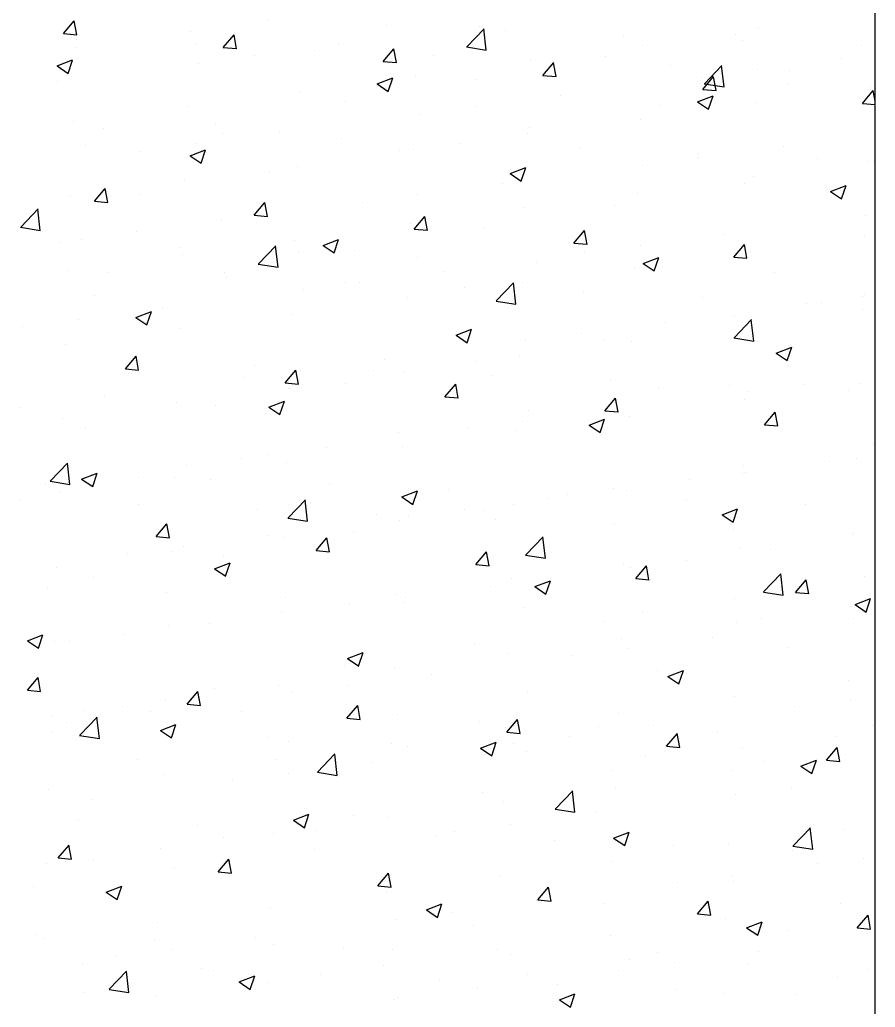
# Model space of a CAD drawing. Header units: millimetres. Extents: x 331487 to 517269, y 198509 to 399936.
# Drawn here: x 419961.7 to 420345.7, y 387165.8 to 387608.8 of the extents above; entities that cross this region are included whole.
import ezdxf

# ---------------------------------------------------------------- set-up
doc = ezdxf.new("R2010")
doc.units = ezdxf.units.MM
doc.header["$MEASUREMENT"] = 0
doc.layers.add('COLUMN', color=6, linetype='Continuous')

msp = doc.modelspace()

# ---------------------------------------------------------------- linework, layer by layer
at = {"layer": 'COLUMN'}
msp.add_line((420345.71, 381283.05), (420345.71, 399936.48), dxfattribs=at)
at = {"layer": 'COLUMN', "color": 2, "linetype": 'Continuous'}
for p, q in [((419981.38, 387602.65), (419986.2, 387608.39)), ((419987.35, 387602.12), (419986.19, 387608.39)), ((420072.79, 387608.67), (420072.79, 387608.67)), ((420126.17, 387606.42), (420126.17, 387606.42)), ((420167.99, 387605.93), (420167.99, 387605.93)), ((419981.38, 387602.65), (419987.35, 387602.12)), ((420038.27, 387603.36), (420038.27, 387603.36)), ((420053.1, 387596.37), (420057.92, 387602.12)), ((420059.08, 387595.84), (420057.92, 387602.11)), ((420162.35, 387596.68), (420170.14, 387604.8)), ((420171.15, 387595.21), (420170.05, 387604.71)), ((420179.55, 387604.16), (420179.55, 387604.16)), ((420232.93, 387601.9), (420232.93, 387601.9)), ((420283.03, 387602.24), (420283.03, 387602.24)), ((420293.3, 387604.91), (420293.3, 387604.91)), ((419987.11, 387599.75), (419987.11, 387599.75)), ((420040.49, 387597.49), (420040.49, 387597.49)), ((420053.1, 387596.37), (420059.08, 387595.85)), ((420104.84, 387597.61), (420104.84, 387597.61)), ((420162.26, 387596.59), (420171.15, 387595.21)), ((420241.36, 387597.42), (420241.36, 387597.42)), ((420286.32, 387599.65), (420286.32, 387599.65)), ((420339.7, 387597.39), (420339.7, 387597.39)), ((419986.93, 387596.32), (419986.93, 387596.32)), ((420066.97, 387592.63), (420066.97, 387592.63)), ((420093.87, 387595.24), (420093.87, 387595.24)), ((420124.83, 387590.1), (420129.65, 387595.84)), ((420130.8, 387589.57), (420129.65, 387595.83)), ((420147.25, 387592.98), (420147.25, 387592.98)), ((420224.71, 387592.23), (420224.71, 387592.23)), ((419978.48, 387588.07), (419985.48, 387590.76)), ((419978.48, 387588.07), (419983.45, 387584.71)), ((419983.45, 387584.71), (419985.47, 387590.75)), ((420041.93, 387589.33), (420041.93, 387589.33)), ((420124.83, 387590.1), (420130.81, 387589.57)), ((420190.85, 387591.01), (420190.85, 387591.01)), ((420196.55, 387583.82), (420201.38, 387589.57)), ((420200.64, 387590.73), (420200.64, 387590.73)), ((420202.53, 387583.29), (420201.37, 387589.56)), ((420254.02, 387588.47), (420254.02, 387588.47)), ((420269.08, 387580.13), (420276.87, 387588.25)), ((420277.88, 387578.66), (420276.77, 387588.15)), ((420330.66, 387591.36), (420330.66, 387591.36)), ((420139.51, 387583.97), (420139.51, 387583.97)), ((420196.56, 387583.82), (420202.53, 387583.3)), ((420267.75, 387583.08), (420267.75, 387583.08)), ((420268.28, 387577.55), (420273.1, 387583.29)), ((420274.25, 387577.02), (420273.1, 387583.28)), ((420292.78, 387586.38), (420292.78, 387586.38)), ((420307.4, 387586.22), (420307.4, 387586.22)), ((419978.78, 387581.02), (419978.78, 387581.02)), ((420122.19, 387580.06), (420129.19, 387582.75)), ((420122.19, 387580.06), (420127.16, 387576.7)), ((420127.16, 387576.7), (420129.19, 387582.75)), ((420166.39, 387582.22), (420166.39, 387582.22)), ((420268.99, 387580.03), (420277.88, 387578.66)), ((420306.99, 387580.28), (420306.99, 387580.28)), ((420343.43, 387578.67), (420343.43, 387578.67)), ((420087.57, 387576.48), (420087.57, 387576.48)), ((420204.59, 387574.77), (420204.59, 387574.77)), ((420265.9, 387572.05), (420272.9, 387574.74)), ((420268.28, 387577.55), (420274.26, 387577.02)), ((420270.87, 387568.69), (420272.9, 387574.74)), ((420340.01, 387571.27), (420344.83, 387577.02)), ((420345.71, 387572.22), (420344.82, 387577.01)), ((420037.06, 387570.07), (420037.06, 387570.07)), ((420108.07, 387572.21), (420108.07, 387572.21)), ((420166.72, 387569.78), (420166.72, 387569.78)), ((420248.67, 387570.27), (420248.67, 387570.27)), ((420265.9, 387572.05), (420270.88, 387568.7)), ((420292.08, 387571.62), (420292.08, 387571.62)), ((420340.01, 387571.27), (420345.71, 387570.77)), ((420141.69, 387566.49), (420141.69, 387566.49)), ((419985.71, 387563.03), (419985.71, 387563.03)), ((420049.75, 387562.2), (420049.75, 387562.2)), ((420240.15, 387564.13), (420240.15, 387564.13)), ((419999.51, 387560.1), (419999.51, 387560.1)), ((420052.89, 387557.84), (420052.89, 387557.84)), ((420078.53, 387558.17), (420078.53, 387558.17)), ((420189.63, 387557.72), (420189.63, 387557.72)), ((420190.35, 387560.26), (420190.35, 387560.26)), ((419991.43, 387552.19), (419991.43, 387552.19)), ((420040.66, 387553.18), (420040.66, 387553.18)), ((420106.27, 387555.58), (420106.27, 387555.58)), ((420159.66, 387553.33), (420159.66, 387553.33)), ((420015.62, 387549.89), (420015.62, 387549.89)), ((420038.17, 387547.81), (420045.17, 387550.49)), ((420038.17, 387547.81), (420043.14, 387544.45)), ((420043.14, 387544.45), (420045.16, 387550.49)), ((420132.03, 387550.25), (420132.03, 387550.25)), ((420138.29, 387550.68), (420138.29, 387550.68)), ((420213.04, 387551.07), (420213.04, 387551.07)), ((420266.42, 387548.82), (420266.42, 387548.82)), ((420304.35, 387551.92), (420304.35, 387551.92)), ((420241.44, 387543.64), (420241.44, 387543.64)), ((420266.48, 387546.94), (420266.48, 387546.94)), ((420319.8, 387546.56), (420319.8, 387546.56)), ((420342.21, 387545.38), (420342.21, 387545.38)), ((420345.18, 387545.29), (420345.18, 387545.29)), ((420073.71, 387540.24), (420073.71, 387540.24)), ((420086.35, 387543.19), (420086.35, 387543.19)), ((420181.88, 387539.8), (420188.88, 387542.49)), ((420181.88, 387539.8), (420186.85, 387536.44)), ((420186.85, 387536.44), (420188.88, 387542.48)), ((420035.84, 387536.78), (420035.84, 387536.78)), ((420178.29, 387535.33), (420178.29, 387535.33)), ((420286.86, 387535.28), (420286.86, 387535.28)), ((420290.87, 387538.33), (420290.87, 387538.33)), ((420325.59, 387531.79), (420332.59, 387534.48)), ((420330.56, 387528.43), (420332.59, 387534.48)), ((419995.25, 387527.43), (420000.07, 387533.17)), ((420001.23, 387526.9), (420000.07, 387533.17)), ((420015.4, 387530.23), (420015.4, 387530.23)), ((420140.41, 387530.34), (420140.41, 387530.34)), ((420238.93, 387530.84), (420238.93, 387530.84)), ((420325.59, 387531.79), (420330.57, 387528.43)), ((419984.5, 387529.74), (419984.5, 387529.74)), ((419995.25, 387527.43), (420001.23, 387526.91)), ((420066.98, 387521.15), (420071.8, 387526.9)), ((420072.95, 387520.62), (420071.8, 387526.89)), ((420115.38, 387527.04), (420115.38, 387527.04)), ((419962.16, 387515.82), (419969.95, 387523.94)), ((419970.96, 387514.35), (419969.86, 387523.85)), ((420066.98, 387521.15), (420072.96, 387520.63)), ((420188.42, 387524.44), (420188.42, 387524.44)), ((420228.54, 387525.27), (420228.54, 387525.27)), ((420052.22, 387518.73), (420052.22, 387518.73)), ((420137.07, 387517.39), (420137.07, 387517.39)), ((420138.7, 387514.88), (420143.52, 387520.62)), ((420144.68, 387514.35), (420143.52, 387520.62)), ((420341.2, 387520.8), (420341.2, 387520.8)), ((419962.07, 387515.73), (419970.96, 387514.35)), ((420014.35, 387513.74), (420014.35, 387513.74)), ((420138.7, 387514.88), (420144.68, 387514.36)), ((420170.22, 387515.25), (420170.22, 387515.25)), ((420210.43, 387508.6), (420215.25, 387514.35)), ((420216.4, 387508.07), (420215.25, 387514.34)), ((420278.04, 387512.48), (420278.04, 387512.48)), ((419980.04, 387509), (419980.04, 387509)), ((419989.32, 387510.45), (419989.32, 387510.45)), ((420085.14, 387509.9), (420085.14, 387509.9)), ((420097.86, 387507.54), (420104.86, 387510.23)), ((420102.83, 387504.19), (420104.85, 387510.23)), ((420210.43, 387508.6), (420216.41, 387508.08)), ((420282.16, 387502.33), (420286.98, 387508.07)), ((420288.13, 387501.8), (420286.97, 387508.07)), ((420341, 387512.09), (420341, 387512.09)), ((420033.42, 387506.74), (420033.42, 387506.74)), ((420034.63, 387503.49), (420034.63, 387503.49)), ((420068.89, 387499.27), (420076.67, 387507.39)), ((420077.69, 387497.8), (420076.58, 387507.29)), ((420086.8, 387504.49), (420086.8, 387504.49)), ((420097.86, 387507.54), (420102.83, 387504.19)), ((420111.91, 387505.24), (420111.91, 387505.24)), ((420215.14, 387504.2), (420215.14, 387504.2)), ((420240.17, 387507.5), (420240.17, 387507.5)), ((420289.65, 387505.05), (420289.65, 387505.05)), ((420068.8, 387499.17), (420077.69, 387497.8)), ((420140.18, 387502.23), (420140.18, 387502.23)), ((420193.56, 387499.97), (420193.56, 387499.97)), ((420241.57, 387499.54), (420248.57, 387502.22)), ((420241.57, 387499.54), (420246.55, 387496.18)), ((420246.54, 387496.18), (420248.57, 387502.22)), ((420282.16, 387502.33), (420288.13, 387501.8)), ((419983.28, 387496.45), (419983.28, 387496.45)), ((420001.12, 387495.56), (420001.12, 387495.56)), ((420053.59, 387495.23), (420053.59, 387495.23)), ((420151.98, 387495.88), (420151.98, 387495.88)), ((420237.71, 387497.55), (420237.71, 387497.55)), ((420246.95, 387497.72), (420246.95, 387497.72)), ((420300.33, 387495.46), (420300.33, 387495.46)), ((420054.5, 387493.31), (420054.5, 387493.31)), ((420107.88, 387491.05), (420107.88, 387491.05)), ((420114.11, 387490.9), (420114.11, 387490.9)), ((420175.61, 387482.72), (420183.4, 387490.84)), ((420184.41, 387481.25), (420183.31, 387490.74)), ((420187.2, 387491.15), (420187.2, 387491.15)), ((420089.07, 387487.6), (420089.07, 387487.6)), ((420161.27, 387488.8), (420161.27, 387488.8)), ((420214.65, 387486.54), (420214.65, 387486.54)), ((420341.05, 387485.62), (420341.05, 387485.62)), ((419995.27, 387485.22), (419995.27, 387485.22)), ((420135.86, 387484.1), (420135.86, 387484.1)), ((420175.52, 387482.62), (420184.41, 387481.24)), ((420268.03, 387484.29), (420268.03, 387484.29)), ((420314.89, 387481.35), (420314.89, 387481.35)), ((420321.41, 387482.03), (420321.41, 387482.03)), ((420339.92, 387484.65), (420339.92, 387484.65)), ((420013.84, 387475.29), (420020.84, 387477.98)), ((420018.8, 387471.93), (420020.83, 387477.98)), ((420025.92, 387479.29), (420025.92, 387479.29)), ((420339.78, 387478.8), (420339.78, 387478.8)), ((419988.04, 387474.3), (419988.04, 387474.3)), ((420013.84, 387475.29), (420018.81, 387471.94)), ((420083.92, 387476.61), (420083.92, 387476.61)), ((420251.74, 387473.04), (420251.74, 387473.04)), ((420282.33, 387466.17), (420290.12, 387474.28)), ((420282.73, 387475.61), (420282.73, 387475.61)), ((420291.14, 387464.69), (420290.03, 387474.19)), ((419963.01, 387471.01), (419963.01, 387471.01)), ((420033.41, 387470.21), (420033.41, 387470.21)), ((420157.55, 387467.28), (420164.55, 387469.97)), ((420162.52, 387463.93), (420164.55, 387469.97)), ((420213.86, 387468.05), (420213.86, 387468.05)), ((420288.44, 387471.76), (420288.44, 387471.76)), ((420157.55, 387467.28), (420162.52, 387463.93)), ((420188.83, 387464.76), (420188.83, 387464.76)), ((420224.41, 387465.6), (420224.41, 387465.6)), ((420236.5, 387464.26), (420236.5, 387464.26)), ((420282.24, 387466.07), (420291.14, 387464.69)), ((419982.07, 387463.16), (419982.07, 387463.16)), ((420301.26, 387459.27), (420308.26, 387461.96)), ((420301.26, 387459.27), (420306.24, 387455.92)), ((420306.23, 387455.92), (420308.26, 387461.96)), ((420009.13, 387452.21), (420013.95, 387457.95)), ((420013.52, 387455.91), (420013.52, 387455.91)), ((420015.1, 387451.68), (420013.94, 387457.95)), ((420125.67, 387456.44), (420125.67, 387456.44)), ((420166.1, 387455.59), (420166.1, 387455.59)), ((420185.99, 387457.86), (420185.99, 387457.86)), ((420009.13, 387452.21), (420015.1, 387451.69)), ((420066.9, 387453.65), (420066.9, 387453.65)), ((420080.85, 387445.93), (420085.67, 387451.68)), ((420086.83, 387445.4), (420085.67, 387451.67)), ((420087.8, 387451.46), (420087.8, 387451.46)), ((420120.29, 387451.4), (420120.29, 387451.4)), ((420134.64, 387450.82), (420134.64, 387450.82)), ((420306.69, 387453.65), (420306.69, 387453.65)), ((420062.77, 387448.16), (420062.77, 387448.16)), ((420080.85, 387445.93), (420086.83, 387445.41)), ((420173.67, 387449.14), (420173.67, 387449.14)), ((420227.05, 387446.89), (420227.05, 387446.89)), ((420082.7, 387443.32), (420082.7, 387443.32)), ((420107.78, 387445.58), (420107.78, 387445.58)), ((420152.58, 387439.66), (420157.4, 387445.4)), ((420158.55, 387439.13), (420157.4, 387445.4)), ((420248.38, 387443.64), (420248.38, 387443.64)), ((420280.43, 387444.63), (420280.43, 387444.63)), ((420288.58, 387441.91), (420288.58, 387441.91)), ((420313.62, 387445.21), (420313.62, 387445.21)), ((420333.82, 387442.38), (420333.82, 387442.38)), ((420338.56, 387445.51), (420338.56, 387445.51)), ((419999.61, 387439.85), (419999.61, 387439.85)), ((420032.19, 387436.92), (420032.19, 387436.92)), ((420073.53, 387435.03), (420080.53, 387437.72)), ((420078.5, 387431.67), (420080.52, 387437.72)), ((420152.58, 387439.66), (420158.56, 387439.14)), ((420224.31, 387433.38), (420229.13, 387439.13)), ((420230.28, 387432.85), (420229.12, 387439.12)), ((420287.22, 387438.47), (420287.22, 387438.47)), ((419961.74, 387434.86), (419961.74, 387434.86)), ((420049.46, 387435.57), (420049.46, 387435.57)), ((420073.53, 387435.03), (420078.5, 387431.67)), ((420190.06, 387433.63), (420190.06, 387433.63)), ((420224.31, 387433.38), (420230.28, 387432.86)), ((420225.43, 387433.6), (420225.43, 387433.6)), ((420296.03, 387427.11), (420300.85, 387432.85)), ((420302, 387426.58), (420300.85, 387432.85)), ((419980.85, 387429.87), (419980.85, 387429.87)), ((420187.56, 387428.61), (420187.56, 387428.61)), ((420217.24, 387427.02), (420224.24, 387429.71)), ((420222.21, 387423.66), (420224.24, 387429.71)), ((420235.28, 387430.97), (420235.28, 387430.97)), ((419991.14, 387425.56), (419991.14, 387425.56)), ((420131.74, 387423.62), (420131.74, 387423.62)), ((420162.52, 387425.32), (420162.52, 387425.32)), ((420184.77, 387424.57), (420184.77, 387424.57)), ((420217.24, 387427.02), (420222.21, 387423.67)), ((420296.03, 387427.11), (420302.01, 387426.59)), ((420099.37, 387417), (420099.37, 387417)), ((420133.43, 387417.53), (420133.43, 387417.53)), ((420344.88, 387418.66), (420344.88, 387418.66)), ((420061.49, 387412.02), (420061.49, 387412.02)), ((420073.42, 387413.61), (420073.42, 387413.61)), ((420325.18, 387410.75), (420325.18, 387410.75)), ((420337.35, 387412.22), (420337.35, 387412.22)), ((419975.42, 387401.86), (419983.21, 387409.98)), ((419984.22, 387400.39), (419983.12, 387409.88)), ((420036.46, 387408.72), (420036.46, 387408.72)), ((420081.49, 387410.03), (420081.49, 387410.03)), ((420286.57, 387408.65), (420286.57, 387408.65)), ((419975.33, 387401.76), (419984.22, 387400.38)), ((419989.5, 387402.78), (419996.51, 387405.46)), ((419989.5, 387402.78), (419994.48, 387399.42)), ((419994.05, 387404.81), (419994.05, 387404.81)), ((419994.47, 387399.42), (419996.5, 387405.46)), ((420015.1, 387403.6), (420015.1, 387403.6)), ((420030.98, 387403.63), (420030.98, 387403.63)), ((420047.43, 387402.55), (420047.43, 387402.55)), ((420262.28, 387402.47), (420262.28, 387402.47)), ((420286, 387405.18), (420286, 387405.18)), ((420287.31, 387405.77), (420287.31, 387405.77)), ((419973.3, 387400.41), (419973.3, 387400.41)), ((420100.81, 387400.3), (420100.81, 387400.3)), ((420133.22, 387394.77), (420140.22, 387397.46)), ((420138.19, 387391.41), (420140.21, 387397.45)), ((420154.2, 387398.04), (420154.2, 387398.04)), ((420228.25, 387398.64), (420228.25, 387398.64)), ((420234.07, 387397.68), (420234.07, 387397.68)), ((419961.75, 387393.63), (419961.75, 387393.63)), ((419979.63, 387396.59), (419979.63, 387396.59)), ((420082.14, 387385.31), (420089.93, 387393.42)), ((420090.95, 387383.83), (420089.84, 387393.33)), ((420133.22, 387394.77), (420138.19, 387391.41)), ((420199.12, 387394.16), (420199.12, 387394.16)), ((420207.58, 387395.79), (420207.58, 387395.79)), ((420260.96, 387393.53), (420260.96, 387393.53)), ((420015.13, 387391.38), (420015.13, 387391.38)), ((420068.52, 387389.12), (420068.52, 387389.12)), ((420161.25, 387389.17), (420161.25, 387389.17)), ((420169.93, 387388.63), (420169.93, 387388.63)), ((420183.55, 387391.28), (420183.55, 387391.28)), ((420276.93, 387386.76), (420283.93, 387389.45)), ((420281.9, 387383.4), (420283.93, 387389.45)), ((420314.34, 387391.28), (420314.34, 387391.28)), ((420082.05, 387385.21), (420090.95, 387383.83)), ((420121.9, 387386.87), (420121.9, 387386.87)), ((420132.21, 387384.24), (420132.21, 387384.24)), ((420136.21, 387385.88), (420136.21, 387385.88)), ((420175.28, 387384.61), (420175.28, 387384.61)), ((420276.93, 387386.76), (420281.9, 387383.4)), ((420023, 387376.99), (420027.82, 387382.74)), ((420028.98, 387376.46), (420027.82, 387382.73)), ((420228.66, 387382.36), (420228.66, 387382.36)), ((420282.05, 387380.1), (420282.05, 387380.1)), ((420023, 387376.99), (420028.98, 387376.47)), ((420073.06, 387377.56), (420073.06, 387377.56)), ((420080.27, 387376.74), (420080.27, 387376.74)), ((420094.73, 387370.71), (420099.55, 387376.46)), ((420100.7, 387370.18), (420099.55, 387376.45)), ((420111.61, 387378.62), (420111.61, 387378.62)), ((420188.87, 387368.75), (420196.66, 387376.87)), ((420197.67, 387367.28), (420196.56, 387376.78)), ((420335.43, 387377.84), (420335.43, 387377.84)), ((420336.13, 387378.93), (420336.13, 387378.93)), ((420035.19, 387372.58), (420035.19, 387372.58)), ((420094.73, 387370.71), (420100.71, 387370.19)), ((420284.79, 387371.89), (420284.79, 387371.89)), ((420298.88, 387371.31), (420298.88, 387371.31)), ((420010.15, 387369.28), (420010.15, 387369.28)), ((420029.76, 387370.34), (420029.76, 387370.34)), ((420053.29, 387368.6), (420053.29, 387368.6)), ((420166.45, 387364.44), (420171.28, 387370.18)), ((420172.43, 387363.91), (420171.27, 387370.18)), ((420188.78, 387368.66), (420197.67, 387367.28)), ((420261, 387366.33), (420261, 387366.33)), ((419978.42, 387363.3), (419978.42, 387363.3)), ((420049.19, 387362.51), (420056.2, 387365.2)), ((420049.19, 387362.51), (420054.17, 387359.16)), ((420054.16, 387359.16), (420056.19, 387365.2)), ((420166.45, 387364.44), (420172.43, 387363.92)), ((420232.85, 387364.39), (420232.85, 387364.39)), ((420235.97, 387363.03), (420235.97, 387363.03)), ((420238.18, 387358.16), (420243, 387363.91)), ((420244.15, 387357.63), (420243, 387363.9)), ((419994.97, 387358.59), (419994.97, 387358.59)), ((420182.34, 387357.99), (420182.34, 387357.99)), ((420192.91, 387354.51), (420199.91, 387357.19)), ((420197.88, 387351.15), (420199.9, 387357.19)), ((420238.18, 387358.16), (420244.16, 387357.64)), ((420295.59, 387352.2), (420303.38, 387360.32)), ((420304.39, 387350.73), (420303.29, 387360.23)), ((420309.91, 387351.89), (420314.73, 387357.63)), ((420315.88, 387351.36), (420314.72, 387357.63)), ((420340.76, 387358.99), (420340.76, 387358.99)), ((419974.15, 387353.98), (419974.15, 387353.98)), ((420172.81, 387354.72), (420172.81, 387354.72)), ((420192.91, 387354.51), (420197.88, 387351.15)), ((420027.54, 387351.72), (420027.54, 387351.72)), ((420080.92, 387349.47), (420080.92, 387349.47)), ((420130.99, 387350.95), (420130.99, 387350.95)), ((420134.94, 387349.73), (420134.94, 387349.73)), ((420282.44, 387348.98), (420282.44, 387348.98)), ((420295.5, 387352.11), (420304.39, 387350.73)), ((420309.91, 387351.89), (420315.88, 387351.37)), ((420336.62, 387346.5), (420343.62, 387349.18)), ((420341.59, 387343.14), (420343.62, 387349.18)), ((420109.91, 387346.43), (420109.91, 387346.43)), ((420134.3, 387347.21), (420134.3, 387347.21)), ((420187.68, 387344.96), (420187.68, 387344.96)), ((420334.92, 387345.64), (420334.92, 387345.64)), ((420336.62, 387346.5), (420341.59, 387343.14)), ((420079.06, 387343.45), (420079.06, 387343.45)), ((420241.07, 387342.7), (420241.07, 387342.7)), ((420294.45, 387340.45), (420294.45, 387340.45)), ((420335.72, 387340.19), (420335.72, 387340.19)), ((420028.55, 387337.05), (420028.55, 387337.05)), ((420046.75, 387338.12), (420046.75, 387338.12)), ((420224.12, 387338.97), (420224.12, 387338.97)), ((420283.57, 387338.6), (420283.57, 387338.6)), ((419965.17, 387330.26), (419972.17, 387332.95)), ((419970.14, 387326.9), (419972.17, 387332.95)), ((420008.88, 387333.13), (420008.88, 387333.13)), ((420231.63, 387331.1), (420231.63, 387331.1)), ((420272.57, 387331.87), (420272.57, 387331.87)), ((419965.17, 387330.26), (419970.15, 387326.91)), ((419977.2, 387330.01), (419977.2, 387330.01)), ((419983.85, 387329.84), (419983.85, 387329.84)), ((420165.8, 387328.96), (420165.8, 387328.96)), ((420234.7, 387326.89), (420234.7, 387326.89)), ((420306.4, 387327.02), (420306.4, 387327.02)), ((420108.89, 387322.25), (420115.89, 387324.94)), ((420108.89, 387322.25), (420113.86, 387318.9)), ((420113.85, 387318.9), (420115.88, 387324.94)), ((420181.12, 387324.7), (420181.12, 387324.7)), ((420209.66, 387323.59), (420209.66, 387323.59)), ((420107.48, 387318.95), (420107.48, 387318.95)), ((420129.78, 387317.66), (420129.78, 387317.66)), ((419965.15, 387308.05), (419969.97, 387313.79)), ((419971.13, 387307.52), (419969.97, 387313.78)), ((420146.51, 387315.28), (420146.51, 387315.28)), ((420248.08, 387317.01), (420248.08, 387317.01)), ((420252.6, 387314.24), (420259.6, 387316.93)), ((420252.6, 387314.24), (420257.57, 387310.89)), ((420257.57, 387310.89), (420259.6, 387316.93)), ((420049.16, 387308.94), (420049.16, 387308.94)), ((420077.84, 387310.16), (420077.84, 387310.16)), ((420108.63, 387310.29), (420108.63, 387310.29)), ((420333.7, 387312.35), (420333.7, 387312.35)), ((419965.15, 387308.05), (419971.13, 387307.52)), ((420036.88, 387301.77), (420041.7, 387307.52)), ((420042.85, 387301.24), (420041.69, 387307.51)), ((420083.6, 387306.99), (420083.6, 387306.99)), ((420189.76, 387307), (420189.76, 387307)), ((420282.36, 387305.31), (420282.36, 387305.31)), ((420334.45, 387304.04), (420334.45, 387304.04)), ((420008.06, 387300.62), (420008.06, 387300.62)), ((420027.33, 387303.76), (420027.33, 387303.76)), ((420036.88, 387301.77), (420042.85, 387301.25)), ((420108.6, 387295.5), (420113.42, 387301.24)), ((420114.58, 387294.96), (420113.42, 387301.23)), ((420309.42, 387300.75), (420309.42, 387300.75)), ((419975.99, 387296.72), (419975.99, 387296.72)), ((419988.68, 387287.89), (419996.47, 387296.01)), ((419990.84, 387298.93), (419990.84, 387298.93)), ((419997.48, 387286.42), (419996.37, 387295.92)), ((420020.45, 387298.68), (420020.45, 387298.68)), ((420061.44, 387298.37), (420061.44, 387298.37)), ((420108.6, 387295.5), (420114.58, 387294.97)), ((420114.83, 387296.11), (420114.83, 387296.11)), ((420131.44, 387296.99), (420131.44, 387296.99)), ((420230.42, 387297.81), (420230.42, 387297.81)), ((419982.57, 387293.69), (419982.57, 387293.69)), ((420024.86, 387290), (420031.86, 387292.69)), ((420029.83, 387286.64), (420031.86, 387292.69)), ((420168.21, 387293.86), (420168.21, 387293.86)), ((420179.91, 387291.41), (420179.91, 387291.41)), ((420180.33, 387289.22), (420185.15, 387294.97)), ((420186.3, 387288.69), (420185.15, 387294.96)), ((420221.59, 387291.6), (420221.59, 387291.6)), ((420246.26, 387292.43), (420246.26, 387292.43)), ((420344.59, 387292.03), (420344.59, 387292.03)), ((419975.77, 387289.45), (419975.77, 387289.45)), ((419988.59, 387287.8), (419997.48, 387286.42)), ((420024.86, 387290), (420029.84, 387286.64)), ((420029.15, 387287.19), (420029.15, 387287.19)), ((420073.12, 387286.98), (420073.12, 387286.98)), ((420180.33, 387289.22), (420186.31, 387288.7)), ((420208.39, 387287.44), (420208.39, 387287.44)), ((420252.06, 387282.95), (420256.88, 387288.69)), ((420258.03, 387282.41), (420256.87, 387288.68)), ((420274.97, 387289.35), (420274.97, 387289.35)), ((420328.36, 387287.09), (420328.36, 387287.09)), ((420082.53, 387284.94), (420082.53, 387284.94)), ((420128.56, 387284.37), (420128.56, 387284.37)), ((420135.91, 387282.68), (420135.91, 387282.68)), ((420168.58, 387281.99), (420175.58, 387284.68)), ((420168.58, 387281.99), (420173.55, 387278.64)), ((420173.55, 387278.63), (420175.57, 387284.68)), ((420183.36, 387284.15), (420183.36, 387284.15)), ((420252.06, 387282.95), (420258.03, 387282.42)), ((420286.27, 387282.02), (420286.27, 387282.02)), ((420323.78, 387276.67), (420328.6, 387282.42)), ((420329.76, 387276.14), (420328.6, 387282.41)), ((420095.4, 387271.34), (420103.19, 387279.46)), ((420104.2, 387269.87), (420103.1, 387279.37)), ((420189.29, 387280.43), (420189.29, 387280.43)), ((420242.68, 387278.17), (420242.68, 387278.17)), ((420332.48, 387279.06), (420332.48, 387279.06)), ((420014.81, 387276.97), (420014.81, 387276.97)), ((420076.62, 387276.87), (420076.62, 387276.87)), ((420120.2, 387275.83), (420120.2, 387275.83)), ((420296.06, 387275.91), (420296.06, 387275.91)), ((420312.29, 387273.98), (420319.29, 387276.67)), ((420312.29, 387273.98), (420317.26, 387270.63)), ((420317.26, 387270.63), (420319.29, 387276.67)), ((420323.78, 387276.67), (420329.76, 387276.15)), ((420026.11, 387270.47), (420026.11, 387270.47)), ((420082.33, 387270.85), (420082.33, 387270.85)), ((420095.31, 387271.25), (420104.2, 387269.87)), ((420227.95, 387272.01), (420227.95, 387272.01)), ((420281.14, 387272.02), (420281.14, 387272.02)), ((420057.29, 387267.55), (420057.29, 387267.55)), ((420229.2, 387264.52), (420229.2, 387264.52)), ((420308.14, 387264.6), (420308.14, 387264.6)), ((419974.77, 387263.43), (419974.77, 387263.43)), ((420169.63, 387262), (420169.63, 387262)), ((420202.13, 387254.79), (420209.92, 387262.91)), ((420210.93, 387253.32), (420209.82, 387262.81)), ((420283.11, 387261.3), (420283.11, 387261.3)), ((419994.14, 387259.24), (419994.14, 387259.24)), ((420178.69, 387258.12), (420178.69, 387258.12)), ((420084.55, 387249.74), (420091.56, 387252.43)), ((420089.52, 387246.38), (420091.55, 387252.42)), ((420111.32, 387251.99), (420111.32, 387251.99)), ((420127.35, 387251.08), (420127.35, 387251.08)), ((420202.03, 387254.7), (420210.93, 387253.32)), ((420219.96, 387252.99), (420219.96, 387252.99)), ((419988.17, 387249.79), (419988.17, 387249.79)), ((420041.55, 387247.54), (420041.55, 387247.54)), ((420084.55, 387249.74), (420089.53, 387246.38)), ((420182.08, 387248), (420182.08, 387248)), ((420075.41, 387243.58), (420075.41, 387243.58)), ((420094.93, 387245.28), (420094.93, 387245.28)), ((420148.31, 387243.03), (420148.31, 387243.03)), ((420157.05, 387244.71), (420157.05, 387244.71)), ((420228.27, 387241.73), (420235.27, 387244.42)), ((420233.24, 387238.37), (420235.26, 387244.42)), ((420308.85, 387238.24), (420316.64, 387246.36)), ((420317.65, 387236.77), (420316.55, 387246.26)), ((420331.27, 387245.77), (420331.27, 387245.77)), ((419979.03, 387232.83), (419983.85, 387238.57)), ((419985, 387232.3), (419983.84, 387238.56)), ((420053, 387241.98), (420053, 387241.98)), ((420201.7, 387240.77), (420201.7, 387240.77)), ((420228.27, 387241.73), (420233.24, 387238.37)), ((420255.08, 387238.52), (420255.08, 387238.52)), ((420279.92, 387238.73), (420279.92, 387238.73)), ((420308.76, 387238.14), (420317.65, 387236.76)), ((420024.9, 387237.18), (420024.9, 387237.18)), ((420093.89, 387236.39), (420093.89, 387236.39)), ((420308.46, 387236.26), (420308.46, 387236.26)), ((419973.55, 387230.14), (419973.55, 387230.14)), ((419979.03, 387232.83), (419985, 387232.3)), ((419994.68, 387231.97), (419994.68, 387231.97)), ((420050.75, 387226.55), (420055.57, 387232.3)), ((420056.73, 387226.02), (420055.57, 387232.29)), ((420056.02, 387231.41), (420056.02, 387231.41)), ((420227.99, 387231.23), (420227.99, 387231.23)), ((420319.71, 387230.14), (420319.71, 387230.14)), ((420340.46, 387232.36), (420340.46, 387232.36)), ((420030.99, 387228.11), (420030.99, 387228.11)), ((420050.75, 387226.55), (420056.73, 387226.03)), ((420122.48, 387220.28), (420127.3, 387226.02)), ((420128.45, 387219.75), (420127.3, 387226.01)), ((420177.47, 387224.83), (420177.47, 387224.83)), ((420281.84, 387225.16), (420281.84, 387225.16)), ((420000.53, 387217.48), (420007.53, 387220.17)), ((420005.5, 387214.13), (420007.53, 387220.17)), ((420122.48, 387220.28), (420128.46, 387219.75)), ((420256.8, 387221.86), (420256.8, 387221.86)), ((420282.14, 387222.35), (420282.14, 387222.35)), ((419967.83, 387219.8), (419967.83, 387219.8)), ((420000.53, 387217.48), (420005.51, 387214.13)), ((420126.13, 387217.79), (420126.13, 387217.79)), ((420194.2, 387214), (420199.03, 387219.75)), ((420200.18, 387213.47), (420199.02, 387219.74)), ((420144.24, 387209.48), (420151.25, 387212.16)), ((420149.21, 387206.12), (420151.24, 387212.16)), ((420193.65, 387213.55), (420193.65, 387213.55)), ((420194.2, 387214), (420200.18, 387213.48)), ((420223.82, 387212.34), (420223.82, 387212.34)), ((420265.93, 387207.73), (420270.75, 387213.47)), ((420271.9, 387207.2), (420270.75, 387213.46)), ((420330.05, 387212.48), (420330.05, 387212.48)), ((420074.19, 387210.29), (420074.19, 387210.29)), ((420144.24, 387209.48), (420149.22, 387206.12)), ((420155.78, 387208.56), (420155.78, 387208.56)), ((420265.93, 387207.73), (420271.91, 387207.2)), ((420337.66, 387201.45), (420342.48, 387207.2)), ((420343.63, 387200.92), (420342.47, 387207.19)), ((420023.68, 387203.89), (420023.68, 387203.89)), ((420130.74, 387205.27), (420130.74, 387205.27)), ((420165.51, 387202.33), (420165.51, 387202.33)), ((420278.71, 387205.44), (420278.71, 387205.44)), ((420287.96, 387201.47), (420294.96, 387204.15)), ((420292.93, 387198.11), (420294.95, 387204.15)), ((419968.69, 387198.69), (419968.69, 387198.69)), ((420226.77, 387197.94), (420226.77, 387197.94)), ((420287.96, 387201.47), (420292.93, 387198.11)), ((420306.1, 387200.39), (420306.1, 387200.39)), ((420337.66, 387201.45), (420343.63, 387200.93)), ((419972.34, 387196.85), (419972.34, 387196.85)), ((420022.08, 387196.44), (420022.08, 387196.44)), ((420067.59, 387196.95), (420067.59, 387196.95)), ((420075.46, 387194.18), (420075.46, 387194.18)), ((420029.71, 387191.97), (420029.71, 387191.97)), ((420107.19, 387192.32), (420107.19, 387192.32)), ((420128.84, 387191.93), (420128.84, 387191.93)), ((420176.26, 387191.54), (420176.26, 387191.54)), ((420182.22, 387189.67), (420182.22, 387189.67)), ((420247.79, 387190.38), (420247.79, 387190.38)), ((420293.4, 387190.7), (420293.4, 387190.7)), ((419989.78, 387185.26), (419989.78, 387185.26)), ((420004.68, 387188.67), (420004.68, 387188.67)), ((420124.91, 387184.5), (420124.91, 387184.5)), ((420235.61, 387187.42), (420235.61, 387187.42)), ((420255.53, 387185.72), (420255.53, 387185.72)), ((420288.99, 387185.16), (420288.99, 387185.16)), ((420001.94, 387173.93), (420009.72, 387182.05)), ((420010.74, 387172.46), (420009.63, 387181.95)), ((420043.16, 387183.01), (420043.16, 387183.01)), ((420048.87, 387182.31), (420048.87, 387182.31)), ((420096.54, 387180.75), (420096.54, 387180.75)), ((420189.47, 387180.37), (420189.47, 387180.37)), ((420230.5, 387182.42), (420230.5, 387182.42)), ((420342.37, 387182.91), (420342.37, 387182.91)), ((420060.22, 387177.22), (420067.22, 387179.91)), ((420060.22, 387177.22), (420065.2, 387173.87)), ((420065.19, 387173.87), (420067.22, 387179.91)), ((420072.98, 387177), (420072.98, 387177)), ((420149.93, 387178.49), (420149.93, 387178.49)), ((420203.31, 387176.24), (420203.31, 387176.24)), ((420328.84, 387179.19), (420328.84, 387179.19)), ((419990.55, 387172.3), (419990.55, 387172.3)), ((420001.84, 387173.84), (420010.74, 387172.46)), ((420167.34, 387174.11), (420167.34, 387174.11)), ((420203.94, 387169.21), (420210.94, 387171.9)), ((420208.9, 387165.86), (420210.93, 387171.9)), ((420256.69, 387173.98), (420256.69, 387173.98)), ((420277.49, 387172.15), (420277.49, 387172.15)), ((420310.07, 387171.73), (420310.07, 387171.73)), ((420022.47, 387170.6), (420022.47, 387170.6)), ((420129.47, 387169.12), (420129.47, 387169.12)), ((420131.15, 387170.36), (420131.15, 387170.36)), ((420203.94, 387169.21), (420208.91, 387165.86))]:
    msp.add_line(p, q, dxfattribs=at)

doc.saveas('drawing.dxf')
